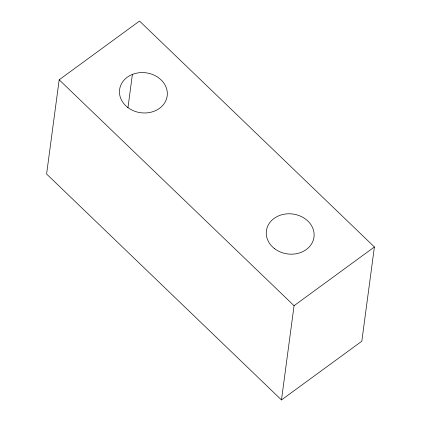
<?xml version="1.0" encoding="UTF-8"?>
<svg xmlns="http://www.w3.org/2000/svg" width="421" height="421" viewBox="0 0 421 421"><rect width="100%" height="100%" fill="white"/><g stroke="black" fill="none" stroke-linecap="round" stroke-linejoin="round"><path stroke-width="0.63" d="M59.177 79.79L46.605 174.031L281.481 399.95L361.823 341.21L374.395 246.969L139.519 21.05L59.177 79.79L294.058 305.709L281.481 399.95M127.984 107.492L132.404 74.343M294.058 305.709L374.395 246.969M274.297 248.453A24.002 20.129 7.6 0 0 313.64 238.949A24.002 20.129 7.6 0 0 282.623 214.536A24.002 20.129 7.6 0 0 274.297 248.453M127.5 107.255A24.002 20.129 7.6 0 0 166.842 97.751A24.002 20.129 7.6 0 0 135.825 73.333A24.002 20.129 7.6 0 0 127.5 107.255"/></g></svg>
